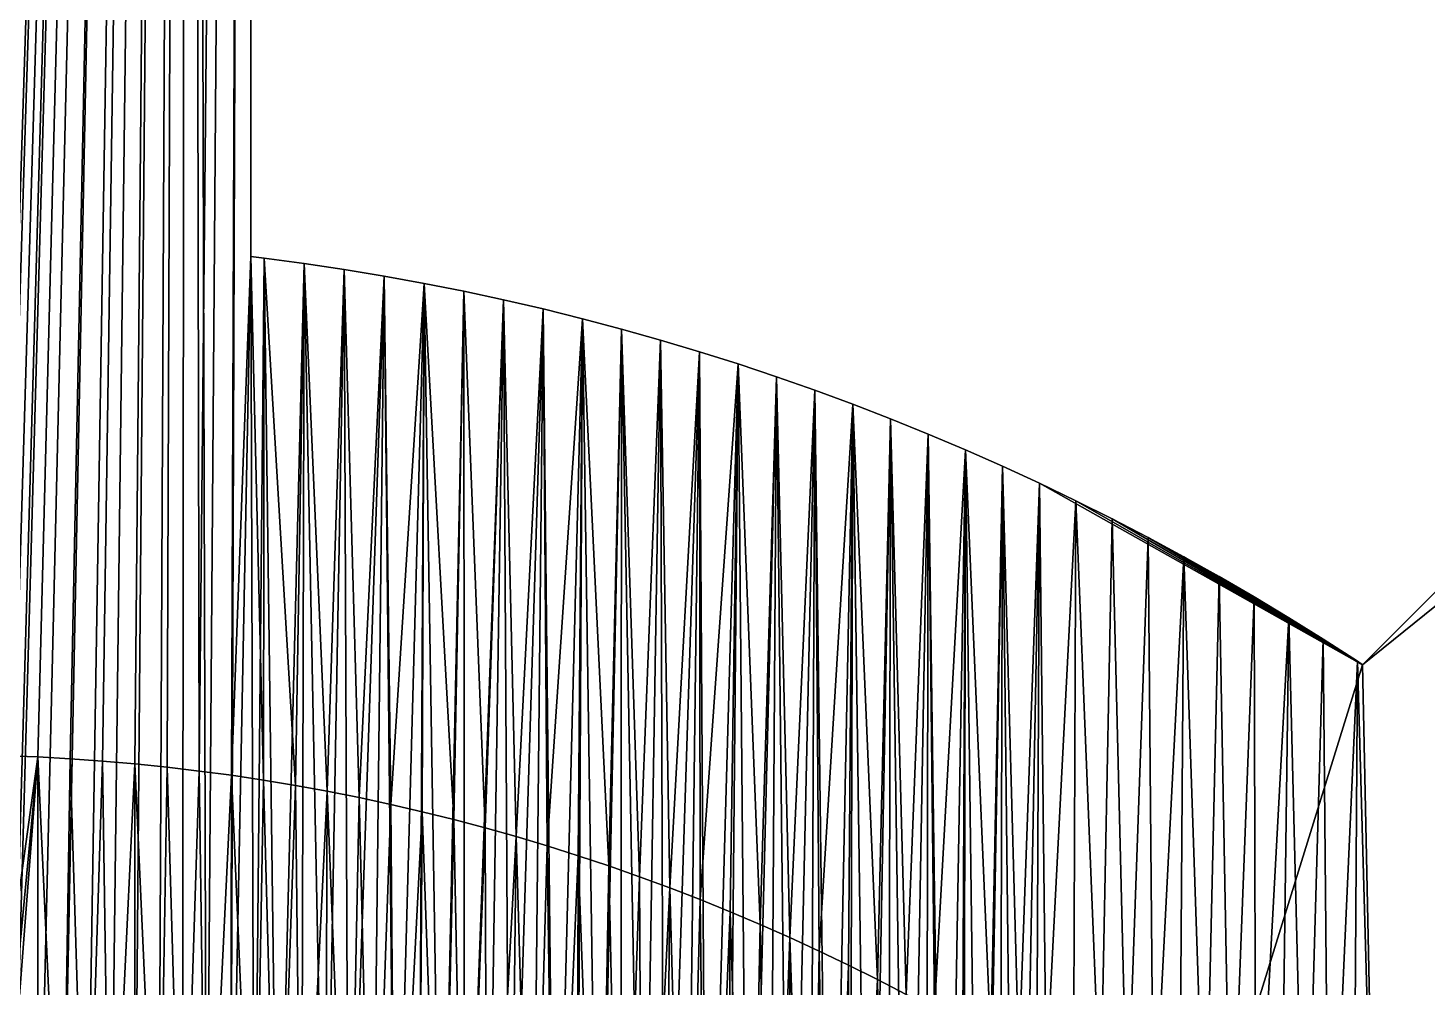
# Model space of a CAD drawing. Header units: metres. Extents: x -108 to 108, y 21 to 152.
# Drawn here: x 1.69 to 28.74, y 35.41 to 53.96 of the extents above; entities that cross this region are included whole.
import ezdxf

# ---------------------------------------------------------------- set-up
doc = ezdxf.new("R2010")
doc.units = ezdxf.units.M

msp = doc.modelspace()

# ---------------------------------------------------------------- meshes
at = {"layer": 'Layer0'}
mesh = msp.add_polyface(dxfattribs=at)
corners = [(0, 39.9), (0, 152.4), (0.627, 39.895), (4.787, 152.325), (1.253, 39.88), (1.88, 39.856), (2.505, 39.821), (3.131, 39.777), (3.755, 39.723), (4.378, 39.659), (5.001, 39.585), (6, 142.256), (9.569, 152.099), (5.622, 39.502), (8.941, 142.118), (13.401, 141.767), (14.342, 151.724), (17.847, 141.276), (19.101, 151.198), (22.276, 140.646), (23.841, 150.524), (26.683, 139.876), (28.557, 149.701), (31.063, 138.969), (33.245, 148.73), (35.413, 137.925), (37.9, 147.612), (39.728, 136.745), (42.518, 146.349), (6, 49.537), (6.242, 39.409), (6.254, 49.507), (6.86, 39.306), (7.031, 49.403), (7.477, 39.193), (7.806, 49.286), (8.091, 39.071), (8.579, 49.158), (8.704, 38.939), (9.35, 49.017)]
mesh.append_faces([[corners[k] for k in face] for face in [(0, 1, 2), (2, 3, 4), (4, 3, 5), (5, 3, 6), (6, 3, 7), (7, 3, 8), (8, 3, 9), (9, 3, 10), (10, 11, 13), (11, 12, 14), (14, 12, 15), (15, 16, 17), (17, 18, 19), (19, 20, 21), (21, 22, 23), (23, 24, 25), (25, 26, 27), (29, 13, 11)]], dxfattribs={"vtx0": -1, "vtx1": -1})
mesh.append_faces([[corners[k] for k in face] for face in [(10, 3, 11)]], dxfattribs={"vtx0": -1, "vtx1": -1, "vtx2": -1})
mesh.append_faces([[corners[k] for k in face] for face in [(2, 1, 3), (11, 3, 12), (15, 12, 16), (17, 16, 18), (19, 18, 20), (21, 20, 22), (23, 22, 24), (25, 24, 26), (27, 26, 28), (30, 29, 31), (32, 31, 33), (34, 33, 35), (36, 35, 37), (38, 37, 39)]], dxfattribs={"vtx0": -1, "vtx2": -1})
mesh = msp.add_polyface(dxfattribs=at)
corners = [(6, 49.537, 9.9), (6.063, 29.279, 9.9), (6.254, 49.507, 9.9), (27.498, 41.64, 9.9), (21.142, 21.142, 9.9), (100.691, 100.691, 9.9), (21.247, 45.151, 9.9), (21.953, 44.812, 9.9), (22.654, 44.462, 9.9), (23.35, 44.1, 9.9), (24.04, 43.728, 9.9), (24.724, 43.345, 9.9), (93.362, 107.505, 9.9), (93.407, 120.42, 9.9), (97.143, 117.426, 9.9), (100.784, 114.317, 9.9), (107.763, 107.763, 9.9), (104.325, 111.095, 9.9), (0, 152.4, 9.9), (0, 36.4, 9.9), (0.388, 36.349, 9.9), (4.787, 152.325, 9.9), (0.75, 36.199, 9.9), (1.061, 35.961, 9.9), (1.299, 35.65, 9.9), (1.449, 35.288, 9.9), (1.5, 34.9, 9.9), (1.877, 29.841, 9.9), (2.346, 29.808, 9.9), (2.814, 29.767, 9.9), (3.281, 29.719, 9.9), (3.747, 29.664, 9.9), (4.213, 29.602, 9.9), (4.677, 29.532, 9.9), (5.141, 29.455, 9.9), (6, 142.256, 9.9), (5.603, 29.37, 9.9), (81.66, 128.676, 9.9), (80.04, 117.775, 9.9), (83.7, 115.203, 9.9), (85.662, 126.047, 9.9), (87.277, 112.517, 9.9), (89.578, 123.294, 9.9), (90.768, 109.72, 9.9)]
mesh.append_faces([[corners[k] for k in face] for face in [(15, 16, 17)]], dxfattribs={"vtx0": -1})
mesh.append_faces([[corners[k] for k in face] for face in [(0, 1, 2), (6, 3, 7), (7, 3, 8), (8, 3, 9), (9, 3, 10), (10, 3, 11), (3, 5, 12), (13, 5, 14), (14, 5, 15), (18, 20, 21), (35, 36, 0), (42, 43, 13)]], dxfattribs={"vtx0": -1, "vtx1": -1})
mesh.append_faces([[corners[k] for k in face] for face in [(12, 5, 13), (21, 26, 27), (21, 34, 35)]], dxfattribs={"vtx0": -1, "vtx1": -1, "vtx2": -1})
mesh.append_faces([[corners[k] for k in face] for face in [(3, 4, 5), (15, 5, 16), (18, 19, 20), (21, 20, 22), (21, 22, 23), (21, 23, 24), (21, 24, 25), (21, 25, 26), (21, 27, 28), (21, 28, 29), (21, 29, 30), (21, 30, 31), (21, 31, 32), (21, 32, 33), (21, 33, 34), (35, 34, 36), (37, 38, 39), (40, 39, 41), (42, 41, 43), (13, 43, 12)]], dxfattribs={"vtx0": -1, "vtx2": -1})
mesh = msp.add_polyface(dxfattribs=at)
corners = [(39.728, 136.745), (42.518, 146.349), (44.004, 135.429), (47.094, 144.941), (48.236, 133.98), (51.624, 143.39), (52.42, 132.399), (56.102, 141.698), (56.553, 130.687), (60.525, 139.866), (60.63, 128.846), (64.889, 137.896), (64.648, 126.878), (68.601, 124.785), (69.188, 135.789), (72.487, 122.569), (73.419, 133.549), (76.301, 120.231), (77.578, 131.177), (80.04, 117.775), (81.66, 128.676), (83.7, 115.203), (85.662, 126.047), (87.277, 112.517), (89.578, 123.294), (90.768, 109.72), (93.407, 120.42), (93.362, 107.505), (27.767, 28.653), (27.498, 41.64), (28.214, 28.214), (107.763, 107.763), (97.143, 117.426), (100.784, 114.317), (104.325, 111.095)]
mesh.append_faces([[corners[k] for k in face] for face in [(31, 33, 34)]], dxfattribs={"vtx0": -1})
mesh.append_faces([[corners[k] for k in face] for face in [(0, 1, 2), (2, 3, 4), (4, 5, 6), (6, 7, 8), (8, 9, 10), (10, 11, 12), (12, 11, 13), (13, 14, 15), (15, 16, 17), (17, 18, 19), (19, 20, 21), (21, 22, 23), (23, 24, 25), (25, 26, 27), (28, 27, 30), (30, 27, 31)]], dxfattribs={"vtx0": -1, "vtx1": -1})
mesh.append_faces([[corners[k] for k in face] for face in [(31, 27, 26)]], dxfattribs={"vtx0": -1, "vtx1": -1, "vtx2": -1})
mesh.append_faces([[corners[k] for k in face] for face in [(2, 1, 3), (4, 3, 5), (6, 5, 7), (8, 7, 9), (10, 9, 11), (13, 11, 14), (15, 14, 16), (17, 16, 18), (19, 18, 20), (21, 20, 22), (23, 22, 24), (25, 24, 26), (28, 29, 27), (31, 26, 32), (31, 32, 33)]], dxfattribs={"vtx0": -1, "vtx2": -1})
mesh = msp.add_polyface(dxfattribs=at)
corners = [(6, 142.256), (6, 49.537, 9.9), (6, 49.537), (6, 142.256, 9.9)]
mesh.append_faces([[corners[k] for k in face] for face in [(0, 1, 2), (1, 0, 3)]], dxfattribs={"vtx0": -1})
mesh = msp.add_polyface(dxfattribs=at)
corners = [(107.763, 107.763, 9.9), (28.214, 28.214), (107.763, 107.763), (28.214, 28.214, 5.1), (21.142, 21.142, 5.1), (21.142, 21.142, 9.9), (100.691, 100.691, 9.9)]
mesh.append_faces([[corners[k] for k in face] for face in [(0, 1, 2), (5, 0, 6)]], dxfattribs={"vtx0": -1})
mesh.append_faces([[corners[k] for k in face] for face in [(1, 0, 3), (3, 0, 4), (4, 0, 5)]], dxfattribs={"vtx0": -1, "vtx1": -1})
mesh = msp.add_polyface(dxfattribs=at)
corners = [(27.498, 41.64, 9.9), (93.362, 107.505), (27.498, 41.64), (93.362, 107.505, 9.9)]
mesh.append_faces([[corners[k] for k in face] for face in [(0, 1, 2), (1, 0, 3)]], dxfattribs={"vtx0": -1})
mesh = msp.add_polyface(dxfattribs=at)
corners = [(0, 33.4, 9.9), (0, 29.9, 9.9), (0.47, 29.896, 9.9), (0.388, 33.451, 9.9), (0.75, 33.601, 9.9), (0.939, 29.885, 9.9), (1.061, 33.839, 9.9), (1.408, 29.867, 9.9), (1.299, 34.15, 9.9), (1.449, 34.512, 9.9), (1.877, 29.841, 9.9), (1.5, 34.9, 9.9), (6.063, 29.279, 9.9), (6, 49.537, 9.9), (5.603, 29.37, 9.9), (6.254, 49.507, 9.9), (6.522, 29.18, 9.9), (7.031, 49.403, 9.9), (6.98, 29.074, 9.9), (7.436, 28.961, 9.9), (7.806, 49.286, 9.9), (7.89, 28.84, 9.9), (8.579, 49.158, 9.9), (8.342, 28.713, 9.9), (8.792, 28.578, 9.9), (9.35, 49.017, 9.9), (9.24, 28.437, 9.9), (9.685, 28.288, 9.9), (10.119, 48.864, 9.9), (10.128, 28.132, 9.9), (10.885, 48.699, 9.9), (10.569, 27.97, 9.9), (11.007, 27.8, 9.9), (11.649, 48.522, 9.9), (11.442, 27.624, 9.9), (11.875, 27.441, 9.9), (12.41, 48.333, 9.9), (12.304, 27.251, 9.9), (12.731, 27.054, 9.9), (13.167, 48.132, 9.9), (13.154, 26.851, 9.9)]
mesh.append_faces([[corners[k] for k in face] for face in [(0, 2, 3), (3, 2, 4), (4, 5, 6), (6, 7, 8), (8, 7, 9), (9, 10, 11), (12, 13, 14), (15, 16, 17), (17, 19, 20), (20, 21, 22), (22, 24, 25), (25, 27, 28), (28, 29, 30), (30, 32, 33), (33, 35, 36), (36, 38, 39)]], dxfattribs={"vtx0": -1, "vtx1": -1})
mesh.append_faces([[corners[k] for k in face] for face in [(0, 1, 2), (4, 2, 5), (6, 5, 7), (9, 7, 10), (15, 12, 16), (17, 16, 18), (17, 18, 19), (20, 19, 21), (22, 21, 23), (22, 23, 24), (25, 24, 26), (25, 26, 27), (28, 27, 29), (30, 29, 31), (30, 31, 32), (33, 32, 34), (33, 34, 35), (36, 35, 37), (36, 37, 38), (39, 38, 40)]], dxfattribs={"vtx0": -1, "vtx2": -1})
mesh = msp.add_polyface(dxfattribs=at)
corners = [(5.622, 39.502), (6, 49.537), (6.242, 39.409), (6.254, 49.507), (6.86, 39.306), (7.031, 49.403), (7.477, 39.193), (7.806, 49.286), (8.091, 39.071), (8.579, 49.158), (8.704, 38.939), (9.35, 49.017), (9.314, 38.798), (9.923, 38.646), (10.119, 48.864), (10.529, 38.486), (10.885, 48.699), (11.132, 38.316), (11.649, 48.522), (11.732, 38.136), (12.41, 48.333), (12.33, 37.947), (12.924, 37.749), (13.167, 48.132), (13.516, 37.541), (13.922, 47.919), (14.104, 37.324), (14.673, 47.695), (14.688, 37.098), (15.42, 47.458), (15.269, 36.863), (15.846, 36.618), (16.164, 47.21), (16.419, 36.365), (16.903, 46.951), (16.989, 36.103), (17.639, 46.679), (17.554, 35.831), (18.114, 35.551), (18.37, 46.396)]
mesh.append_faces([[corners[k] for k in face] for face in [(0, 1, 2), (2, 3, 4), (4, 5, 6), (6, 7, 8), (8, 9, 10), (10, 11, 12), (12, 11, 13), (13, 14, 15), (15, 16, 17), (17, 18, 19), (19, 20, 21), (21, 20, 22), (22, 23, 24), (24, 25, 26), (26, 27, 28), (28, 29, 30), (30, 29, 31), (31, 32, 33), (33, 34, 35), (35, 36, 37), (37, 36, 38)]], dxfattribs={"vtx0": -1, "vtx1": -1})
mesh.append_faces([[corners[k] for k in face] for face in [(13, 11, 14), (15, 14, 16), (17, 16, 18), (19, 18, 20), (22, 20, 23), (24, 23, 25), (26, 25, 27), (28, 27, 29), (31, 29, 32), (33, 32, 34), (35, 34, 36), (38, 36, 39)]], dxfattribs={"vtx0": -1, "vtx2": -1})
mesh = msp.add_polyface(dxfattribs=at)
corners = [(6, 49.537, 9.9), (6.254, 49.507), (6, 49.537), (6.254, 49.507, 9.9)]
mesh.append_faces([[corners[k] for k in face] for face in [(0, 1, 2), (1, 0, 3)]], dxfattribs={"vtx0": -1})
mesh = msp.add_polyface(dxfattribs=at)
corners = [(6.254, 49.507, 9.9), (7.031, 49.403), (6.254, 49.507), (7.031, 49.403, 9.9)]
mesh.append_faces([[corners[k] for k in face] for face in [(0, 1, 2), (1, 0, 3)]], dxfattribs={"vtx0": -1})
mesh = msp.add_polyface(dxfattribs=at)
corners = [(7.031, 49.403, 9.9), (7.806, 49.286), (7.031, 49.403), (7.806, 49.286, 9.9)]
mesh.append_faces([[corners[k] for k in face] for face in [(0, 1, 2), (1, 0, 3)]], dxfattribs={"vtx0": -1})
mesh = msp.add_polyface(dxfattribs=at)
corners = [(7.806, 49.286, 9.9), (8.579, 49.158), (7.806, 49.286), (8.579, 49.158, 9.9)]
mesh.append_faces([[corners[k] for k in face] for face in [(0, 1, 2), (1, 0, 3)]], dxfattribs={"vtx0": -1})
mesh = msp.add_polyface(dxfattribs=at)
corners = [(8.579, 49.158, 9.9), (9.35, 49.017), (8.579, 49.158), (9.35, 49.017, 9.9)]
mesh.append_faces([[corners[k] for k in face] for face in [(0, 1, 2), (1, 0, 3)]], dxfattribs={"vtx0": -1})
mesh = msp.add_polyface(dxfattribs=at)
corners = [(9.35, 49.017, 9.9), (10.119, 48.864), (9.35, 49.017), (10.119, 48.864, 9.9)]
mesh.append_faces([[corners[k] for k in face] for face in [(0, 1, 2), (1, 0, 3)]], dxfattribs={"vtx0": -1})
mesh = msp.add_polyface(dxfattribs=at)
corners = [(10.119, 48.864, 9.9), (10.885, 48.699), (10.119, 48.864), (10.885, 48.699, 9.9)]
mesh.append_faces([[corners[k] for k in face] for face in [(0, 1, 2), (1, 0, 3)]], dxfattribs={"vtx0": -1})
mesh = msp.add_polyface(dxfattribs=at)
corners = [(10.885, 48.699, 9.9), (11.649, 48.522), (10.885, 48.699), (11.649, 48.522, 9.9)]
mesh.append_faces([[corners[k] for k in face] for face in [(0, 1, 2), (1, 0, 3)]], dxfattribs={"vtx0": -1})
mesh = msp.add_polyface(dxfattribs=at)
corners = [(11.649, 48.522, 9.9), (12.41, 48.333), (11.649, 48.522), (12.41, 48.333, 9.9)]
mesh.append_faces([[corners[k] for k in face] for face in [(0, 1, 2), (1, 0, 3)]], dxfattribs={"vtx0": -1})
mesh = msp.add_polyface(dxfattribs=at)
corners = [(12.41, 48.333, 9.9), (13.167, 48.132), (12.41, 48.333), (13.167, 48.132, 9.9)]
mesh.append_faces([[corners[k] for k in face] for face in [(0, 1, 2), (1, 0, 3)]], dxfattribs={"vtx0": -1})
mesh = msp.add_polyface(dxfattribs=at)
corners = [(13.167, 48.132, 9.9), (13.154, 26.851, 9.9), (13.574, 26.641, 9.9), (13.922, 47.919, 9.9), (13.991, 26.425, 9.9), (14.673, 47.695, 9.9), (14.404, 26.202, 9.9), (14.814, 25.972, 9.9), (15.42, 47.458, 9.9), (15.22, 25.736, 9.9), (15.623, 25.494, 9.9), (16.164, 47.21, 9.9), (16.021, 25.245, 9.9), (16.416, 24.991, 9.9), (16.903, 46.951, 9.9), (16.806, 24.73, 9.9), (17.193, 24.463, 9.9), (17.639, 46.679, 9.9), (17.575, 24.19, 9.9), (17.953, 23.911, 9.9), (18.37, 46.396, 9.9), (18.326, 23.626, 9.9), (18.695, 23.335, 9.9), (19.096, 46.102, 9.9), (19.059, 23.038, 9.9), (19.418, 22.736, 9.9), (19.818, 45.797, 9.9), (19.773, 22.428, 9.9), (20.123, 22.115, 9.9), (20.535, 45.48, 9.9), (20.468, 21.796, 9.9), (20.808, 21.472, 9.9), (21.247, 45.151, 9.9), (21.142, 21.142, 9.9), (27.498, 41.64, 9.9), (24.724, 43.345, 9.9), (25.401, 42.952, 9.9), (26.073, 42.547, 9.9), (26.738, 42.132, 9.9), (27.397, 41.707, 9.9)]
mesh.append_faces([[corners[k] for k in face] for face in [(38, 34, 39)]], dxfattribs={"vtx0": -1})
mesh.append_faces([[corners[k] for k in face] for face in [(0, 2, 3), (3, 4, 5), (5, 7, 8), (8, 10, 11), (11, 13, 14), (14, 16, 17), (17, 19, 20), (20, 22, 23), (23, 25, 26), (26, 28, 29), (29, 31, 32), (35, 34, 36), (36, 34, 37), (37, 34, 38)]], dxfattribs={"vtx0": -1, "vtx1": -1})
mesh.append_faces([[corners[k] for k in face] for face in [(32, 33, 34)]], dxfattribs={"vtx0": -1, "vtx1": -1, "vtx2": -1})
mesh.append_faces([[corners[k] for k in face] for face in [(0, 1, 2), (3, 2, 4), (5, 4, 6), (5, 6, 7), (8, 7, 9), (8, 9, 10), (11, 10, 12), (11, 12, 13), (14, 13, 15), (14, 15, 16), (17, 16, 18), (17, 18, 19), (20, 19, 21), (20, 21, 22), (23, 22, 24), (23, 24, 25), (26, 25, 27), (26, 27, 28), (29, 28, 30), (29, 30, 31), (32, 31, 33)]], dxfattribs={"vtx0": -1, "vtx2": -1})
mesh = msp.add_polyface(dxfattribs=at)
corners = [(13.167, 48.132, 9.9), (13.922, 47.919), (13.167, 48.132), (13.922, 47.919, 9.9)]
mesh.append_faces([[corners[k] for k in face] for face in [(0, 1, 2), (1, 0, 3)]], dxfattribs={"vtx0": -1})
mesh = msp.add_polyface(dxfattribs=at)
corners = [(13.922, 47.919, 9.9), (14.673, 47.695), (13.922, 47.919), (14.673, 47.695, 9.9)]
mesh.append_faces([[corners[k] for k in face] for face in [(0, 1, 2), (1, 0, 3)]], dxfattribs={"vtx0": -1})
mesh = msp.add_polyface(dxfattribs=at)
corners = [(14.673, 47.695, 9.9), (15.42, 47.458), (14.673, 47.695), (15.42, 47.458, 9.9)]
mesh.append_faces([[corners[k] for k in face] for face in [(0, 1, 2), (1, 0, 3)]], dxfattribs={"vtx0": -1})
mesh = msp.add_polyface(dxfattribs=at)
corners = [(15.42, 47.458, 9.9), (16.164, 47.21), (15.42, 47.458), (16.164, 47.21, 9.9)]
mesh.append_faces([[corners[k] for k in face] for face in [(0, 1, 2), (1, 0, 3)]], dxfattribs={"vtx0": -1})
mesh = msp.add_polyface(dxfattribs=at)
corners = [(16.164, 47.21, 9.9), (16.903, 46.951), (16.164, 47.21), (16.903, 46.951, 9.9)]
mesh.append_faces([[corners[k] for k in face] for face in [(0, 1, 2), (1, 0, 3)]], dxfattribs={"vtx0": -1})
mesh = msp.add_polyface(dxfattribs=at)
corners = [(16.903, 46.951, 9.9), (17.639, 46.679), (16.903, 46.951), (17.639, 46.679, 9.9)]
mesh.append_faces([[corners[k] for k in face] for face in [(0, 1, 2), (1, 0, 3)]], dxfattribs={"vtx0": -1})
mesh = msp.add_polyface(dxfattribs=at)
corners = [(17.639, 46.679, 9.9), (18.37, 46.396), (17.639, 46.679), (18.37, 46.396, 9.9)]
mesh.append_faces([[corners[k] for k in face] for face in [(0, 1, 2), (1, 0, 3)]], dxfattribs={"vtx0": -1})
mesh = msp.add_polyface(dxfattribs=at)
corners = [(18.114, 35.551), (18.37, 46.396), (18.67, 35.262), (19.096, 46.102), (19.222, 34.965), (19.818, 45.797), (19.769, 34.658), (20.311, 34.344), (20.535, 45.48), (20.848, 34.02), (21.247, 45.151), (21.379, 33.689), (21.953, 44.812), (21.906, 33.349), (22.427, 33.001), (22.654, 44.462), (22.943, 32.644), (23.35, 44.1), (23.453, 32.28), (24.04, 43.728), (23.957, 31.907), (24.455, 31.527), (24.724, 43.345), (24.947, 31.139), (25.401, 42.952), (25.433, 30.743), (26.073, 42.547), (25.913, 30.34), (26.386, 29.929), (26.738, 42.132), (26.853, 29.511), (27.397, 41.707), (27.313, 29.086), (27.767, 28.653), (27.498, 41.64)]
mesh.append_faces([[corners[k] for k in face] for face in [(0, 1, 2), (2, 3, 4), (4, 5, 6), (6, 5, 7), (7, 8, 9), (9, 10, 11), (11, 12, 13), (13, 12, 14), (14, 15, 16), (16, 17, 18), (18, 19, 20), (20, 19, 21), (21, 22, 23), (23, 24, 25), (25, 26, 27), (27, 26, 28), (28, 29, 30), (30, 31, 32), (32, 31, 33)]], dxfattribs={"vtx0": -1, "vtx1": -1})
mesh.append_faces([[corners[k] for k in face] for face in [(2, 1, 3), (4, 3, 5), (7, 5, 8), (9, 8, 10), (11, 10, 12), (14, 12, 15), (16, 15, 17), (18, 17, 19), (21, 19, 22), (23, 22, 24), (25, 24, 26), (28, 26, 29), (30, 29, 31), (33, 31, 34)]], dxfattribs={"vtx0": -1, "vtx2": -1})
mesh = msp.add_polyface(dxfattribs=at)
corners = [(18.37, 46.396, 9.9), (19.096, 46.102), (18.37, 46.396), (19.096, 46.102, 9.9)]
mesh.append_faces([[corners[k] for k in face] for face in [(0, 1, 2), (1, 0, 3)]], dxfattribs={"vtx0": -1})
mesh = msp.add_polyface(dxfattribs=at)
corners = [(19.096, 46.102, 9.9), (19.818, 45.797), (19.096, 46.102), (19.818, 45.797, 9.9)]
mesh.append_faces([[corners[k] for k in face] for face in [(0, 1, 2), (1, 0, 3)]], dxfattribs={"vtx0": -1})
mesh = msp.add_polyface(dxfattribs=at)
corners = [(19.818, 45.797, 9.9), (20.535, 45.48), (19.818, 45.797), (20.535, 45.48, 9.9)]
mesh.append_faces([[corners[k] for k in face] for face in [(0, 1, 2), (1, 0, 3)]], dxfattribs={"vtx0": -1})
mesh = msp.add_polyface(dxfattribs=at)
corners = [(20.535, 45.48, 9.9), (21.247, 45.151), (20.535, 45.48), (21.247, 45.151, 9.9)]
mesh.append_faces([[corners[k] for k in face] for face in [(0, 1, 2), (1, 0, 3)]], dxfattribs={"vtx0": -1})
mesh = msp.add_polyface(dxfattribs=at)
corners = [(21.247, 45.151, 9.9), (21.953, 44.812), (21.247, 45.151), (21.953, 44.812, 9.9)]
mesh.append_faces([[corners[k] for k in face] for face in [(0, 1, 2), (1, 0, 3)]], dxfattribs={"vtx0": -1})
mesh = msp.add_polyface(dxfattribs=at)
corners = [(21.953, 44.812, 9.9), (22.654, 44.462), (21.953, 44.812), (22.654, 44.462, 9.9)]
mesh.append_faces([[corners[k] for k in face] for face in [(0, 1, 2), (1, 0, 3)]], dxfattribs={"vtx0": -1})
mesh = msp.add_polyface(dxfattribs=at)
corners = [(22.654, 44.462, 9.9), (23.35, 44.1), (22.654, 44.462), (23.35, 44.1, 9.9)]
mesh.append_faces([[corners[k] for k in face] for face in [(0, 1, 2), (1, 0, 3)]], dxfattribs={"vtx0": -1})
mesh = msp.add_polyface(dxfattribs=at)
corners = [(23.35, 44.1, 9.9), (24.04, 43.728), (23.35, 44.1), (24.04, 43.728, 9.9)]
mesh.append_faces([[corners[k] for k in face] for face in [(0, 1, 2), (1, 0, 3)]], dxfattribs={"vtx0": -1})
mesh = msp.add_polyface(dxfattribs=at)
corners = [(24.04, 43.728, 9.9), (24.724, 43.345), (24.04, 43.728), (24.724, 43.345, 9.9)]
mesh.append_faces([[corners[k] for k in face] for face in [(0, 1, 2), (1, 0, 3)]], dxfattribs={"vtx0": -1})
mesh = msp.add_polyface(dxfattribs=at)
corners = [(24.724, 43.345, 9.9), (25.401, 42.952), (24.724, 43.345), (25.401, 42.952, 9.9)]
mesh.append_faces([[corners[k] for k in face] for face in [(0, 1, 2), (1, 0, 3)]], dxfattribs={"vtx0": -1})
mesh = msp.add_polyface(dxfattribs=at)
corners = [(25.401, 42.952, 9.9), (26.073, 42.547), (25.401, 42.952), (26.073, 42.547, 9.9)]
mesh.append_faces([[corners[k] for k in face] for face in [(0, 1, 2), (1, 0, 3)]], dxfattribs={"vtx0": -1})
mesh = msp.add_polyface(dxfattribs=at)
corners = [(26.073, 42.547, 9.9), (26.738, 42.132), (26.073, 42.547), (26.738, 42.132, 9.9)]
mesh.append_faces([[corners[k] for k in face] for face in [(0, 1, 2), (1, 0, 3)]], dxfattribs={"vtx0": -1})
mesh = msp.add_polyface(dxfattribs=at)
corners = [(26.738, 42.132, 9.9), (27.397, 41.707), (26.738, 42.132), (27.397, 41.707, 9.9)]
mesh.append_faces([[corners[k] for k in face] for face in [(0, 1, 2), (1, 0, 3)]], dxfattribs={"vtx0": -1})
mesh = msp.add_polyface(dxfattribs=at)
corners = [(27.397, 41.707, 9.9), (27.498, 41.64), (27.397, 41.707), (27.498, 41.64, 9.9)]
mesh.append_faces([[corners[k] for k in face] for face in [(0, 1, 2), (1, 0, 3)]], dxfattribs={"vtx0": -1})
mesh = msp.add_polyface(dxfattribs=at)
corners = [(-27.767, 28.653, 5.1), (-21.142, 21.142, 5.1), (-28.214, 28.214, 5.1), (-27.313, 29.086, 5.1), (-26.853, 29.511, 5.1), (-26.386, 29.929, 5.1), (-25.913, 30.34, 5.1), (-25.433, 30.743, 5.1), (-24.947, 31.139, 5.1), (-24.455, 31.527, 5.1), (-23.957, 31.907, 5.1), (-23.453, 32.28, 5.1), (-22.943, 32.644, 5.1), (-22.427, 33.001, 5.1), (-21.906, 33.349, 5.1), (-21.379, 33.689, 5.1), (-20.848, 34.02, 5.1), (-20.808, 21.472, 5.1), (-20.311, 34.344, 5.1), (-20.468, 21.796, 5.1), (-20.123, 22.115, 5.1), (-19.769, 34.658, 5.1), (-19.773, 22.428, 5.1), (-19.418, 22.736, 5.1), (-19.222, 34.965, 5.1), (-19.059, 23.038, 5.1), (-18.67, 35.262, 5.1), (-18.695, 23.335, 5.1), (-18.326, 23.626, 5.1), (-18.114, 35.551, 5.1), (-17.953, 23.911, 5.1), (-17.554, 35.831, 5.1), (-17.575, 24.19, 5.1), (-17.193, 24.463, 5.1), (-16.989, 36.103, 5.1), (-16.806, 24.73, 5.1), (-16.419, 36.365, 5.1), (-16.416, 24.991, 5.1), (-15.846, 36.618, 5.1), (-16.021, 25.245, 5.1), (-15.623, 25.494, 5.1), (-15.269, 36.863, 5.1), (-15.22, 25.736, 5.1), (-14.688, 37.098, 5.1), (-14.814, 25.972, 5.1), (-14.404, 26.202, 5.1), (-14.104, 37.324, 5.1), (-13.991, 26.425, 5.1), (-13.516, 37.541, 5.1), (-13.574, 26.641, 5.1), (-13.154, 26.851, 5.1), (-12.924, 37.749, 5.1), (-12.731, 27.054, 5.1), (-12.33, 37.947, 5.1), (-12.304, 27.251, 5.1), (-11.732, 38.136, 5.1), (-11.875, 27.441, 5.1), (-11.442, 27.624, 5.1), (-11.132, 38.316, 5.1), (-11.007, 27.8, 5.1), (-10.529, 38.486, 5.1), (-10.569, 27.97, 5.1), (-10.128, 28.132, 5.1), (-9.923, 38.646, 5.1), (-9.685, 28.288, 5.1), (-9.314, 38.798, 5.1), (-9.24, 28.437, 5.1), (-8.704, 38.939, 5.1), (-8.792, 28.578, 5.1), (-8.342, 28.713, 5.1), (-8.091, 39.071, 5.1), (-7.89, 28.84, 5.1), (-7.477, 39.193, 5.1), (-7.436, 28.961, 5.1), (-6.86, 39.306, 5.1), (-6.98, 29.074, 5.1), (-6.522, 29.18, 5.1), (-6.242, 39.409, 5.1), (-6.063, 29.279, 5.1), (-5.622, 39.502, 5.1), (-5.603, 29.37, 5.1), (-5.001, 39.585, 5.1), (-5.141, 29.455, 5.1), (-4.677, 29.532, 5.1), (-4.378, 39.659, 5.1), (-4.213, 29.602, 5.1), (-3.755, 39.723, 5.1), (-3.747, 29.664, 5.1), (-3.131, 39.777, 5.1), (-3.281, 29.719, 5.1), (-2.814, 29.767, 5.1), (-2.505, 39.821, 5.1), (-2.346, 29.808, 5.1), (-1.88, 39.856, 5.1), (-1.877, 29.841, 5.1), (-1.253, 39.88, 5.1), (-1.5, 34.9, 5.1), (-1.449, 35.288, 5.1), (-1.299, 35.65, 5.1), (-1.061, 35.961, 5.1), (-0.627, 39.895, 5.1), (-0.75, 36.199, 5.1), (-0.388, 36.349, 5.1), (0, 39.9, 5.1), (0, 36.4, 5.1), (0.627, 39.895, 5.1), (0.388, 36.349, 5.1), (0.75, 36.199, 5.1), (1.253, 39.88, 5.1), (1.061, 35.961, 5.1), (1.299, 35.65, 5.1), (1.88, 39.856, 5.1), (1.449, 35.288, 5.1), (1.5, 34.9, 5.1), (1.877, 29.841, 5.1), (2.346, 29.808, 5.1), (2.505, 39.821, 5.1), (2.814, 29.767, 5.1), (3.131, 39.777, 5.1), (3.281, 29.719, 5.1), (3.755, 39.723, 5.1), (3.747, 29.664, 5.1), (4.213, 29.602, 5.1), (4.378, 39.659, 5.1), (4.677, 29.532, 5.1), (5.001, 39.585, 5.1), (5.141, 29.455, 5.1), (5.622, 39.502, 5.1), (5.603, 29.37, 5.1), (6.063, 29.279, 5.1), (6.242, 39.409, 5.1), (6.522, 29.18, 5.1), (6.86, 39.306, 5.1), (6.98, 29.074, 5.1), (7.477, 39.193, 5.1), (7.436, 28.961, 5.1), (7.89, 28.84, 5.1), (8.091, 39.071, 5.1), (8.342, 28.713, 5.1), (8.704, 38.939, 5.1), (8.792, 28.578, 5.1), (9.314, 38.798, 5.1), (9.24, 28.437, 5.1), (9.685, 28.288, 5.1), (9.923, 38.646, 5.1), (10.128, 28.132, 5.1), (10.529, 38.486, 5.1), (10.569, 27.97, 5.1), (11.132, 38.316, 5.1), (11.007, 27.8, 5.1), (11.442, 27.624, 5.1), (11.732, 38.136, 5.1), (11.875, 27.441, 5.1), (12.33, 37.947, 5.1), (12.304, 27.251, 5.1), (12.731, 27.054, 5.1), (12.924, 37.749, 5.1), (13.154, 26.851, 5.1), (13.516, 37.541, 5.1), (13.574, 26.641, 5.1), (14.104, 37.324, 5.1), (13.991, 26.425, 5.1), (14.404, 26.202, 5.1), (14.688, 37.098, 5.1), (14.814, 25.972, 5.1), (15.269, 36.863, 5.1), (15.22, 25.736, 5.1), (15.623, 25.494, 5.1), (15.846, 36.618, 5.1), (16.021, 25.245, 5.1), (16.419, 36.365, 5.1), (16.416, 24.991, 5.1), (16.806, 24.73, 5.1), (16.989, 36.103, 5.1), (17.193, 24.463, 5.1), (17.554, 35.831, 5.1), (17.575, 24.19, 5.1), (18.114, 35.551, 5.1), (17.953, 23.911, 5.1), (18.326, 23.626, 5.1), (18.67, 35.262, 5.1), (18.695, 23.335, 5.1), (19.222, 34.965, 5.1), (19.059, 23.038, 5.1), (19.418, 22.736, 5.1), (19.769, 34.658, 5.1), (19.773, 22.428, 5.1), (20.311, 34.344, 5.1), (20.123, 22.115, 5.1), (20.468, 21.796, 5.1), (20.848, 34.02, 5.1), (20.808, 21.472, 5.1), (21.142, 21.142, 5.1), (21.379, 33.689, 5.1), (28.214, 28.214, 5.1), (21.906, 33.349, 5.1), (22.427, 33.001, 5.1), (22.943, 32.644, 5.1), (23.453, 32.28, 5.1), (23.957, 31.907, 5.1), (24.455, 31.527, 5.1), (24.947, 31.139, 5.1), (25.433, 30.743, 5.1), (25.913, 30.34, 5.1), (26.386, 29.929, 5.1), (26.853, 29.511, 5.1), (27.313, 29.086, 5.1), (27.767, 28.653, 5.1), (-1.408, 29.867, 5.1), (-1.449, 34.512, 5.1), (-1.299, 34.15, 5.1), (-0.939, 29.885, 5.1), (-1.061, 33.839, 5.1), (-0.75, 33.601, 5.1), (-0.47, 29.896, 5.1), (-0.388, 33.451, 5.1), (0, 29.9, 5.1), (0, 33.4, 5.1), (0.47, 29.896, 5.1), (0.388, 33.451, 5.1), (0.75, 33.601, 5.1), (0.939, 29.885, 5.1), (1.061, 33.839, 5.1), (1.408, 29.867, 5.1), (1.299, 34.15, 5.1), (1.449, 34.512, 5.1)]
mesh.append_faces([[corners[k] for k in face] for face in [(0, 1, 2), (194, 206, 207)]], dxfattribs={"vtx0": -1})
mesh.append_faces([[corners[k] for k in face] for face in [(1, 16, 17), (17, 18, 19), (19, 18, 20), (20, 21, 22), (22, 21, 23), (23, 24, 25), (25, 26, 27), (27, 26, 28), (28, 29, 30), (30, 31, 32), (32, 31, 33), (33, 34, 35), (35, 36, 37), (37, 38, 39), (39, 38, 40), (40, 41, 42), (42, 43, 44), (44, 43, 45), (45, 46, 47), (47, 48, 49), (49, 48, 50), (50, 51, 52), (52, 53, 54), (54, 55, 56), (56, 55, 57), (57, 58, 59), (59, 60, 61), (61, 60, 62), (62, 63, 64), (64, 65, 66), (66, 67, 68), (68, 67, 69), (69, 70, 71), (71, 72, 73), (73, 74, 75), (75, 74, 76), (76, 77, 78), (78, 79, 80), (80, 81, 82), (82, 81, 83), (83, 84, 85), (85, 86, 87), (87, 88, 89), (89, 88, 90), (90, 91, 92), (92, 93, 94), (96, 95, 97), (97, 95, 98), (98, 95, 99), (99, 100, 101), (101, 100, 102), (102, 103, 104), (104, 105, 106), (106, 105, 107), (107, 108, 109), (109, 108, 110), (110, 111, 112), (112, 111, 113), (114, 111, 115), (115, 116, 117), (117, 118, 119), (119, 120, 121), (121, 120, 122), (122, 123, 124), (124, 125, 126), (126, 127, 128), (128, 127, 129), (129, 130, 131), (131, 132, 133), (133, 134, 135), (135, 134, 136), (136, 137, 138), (138, 139, 140), (140, 141, 142), (142, 141, 143), (143, 144, 145), (145, 146, 147), (147, 148, 149), (149, 148, 150), (150, 151, 152), (152, 153, 154), (154, 153, 155), (155, 156, 157), (157, 158, 159), (159, 160, 161), (161, 160, 162), (162, 163, 164), (164, 165, 166), (166, 165, 167), (167, 168, 169), (169, 170, 171), (171, 170, 172), (172, 173, 174), (174, 175, 176), (176, 177, 178), (178, 177, 179), (179, 180, 181), (181, 182, 183), (183, 182, 184), (184, 185, 186), (186, 187, 188), (188, 187, 189), (189, 190, 191), (191, 190, 192), (192, 193, 194), (208, 210, 211), (211, 213, 214), (214, 215, 216), (216, 217, 218), (218, 220, 221), (221, 222, 223), (223, 225, 114)]], dxfattribs={"vtx0": -1, "vtx1": -1})
mesh.append_faces([[corners[k] for k in face] for face in [(94, 95, 96), (113, 111, 114)]], dxfattribs={"vtx0": -1, "vtx1": -1, "vtx2": -1})
mesh.append_faces([[corners[k] for k in face] for face in [(1, 0, 3), (1, 3, 4), (1, 4, 5), (1, 5, 6), (1, 6, 7), (1, 7, 8), (1, 8, 9), (1, 9, 10), (1, 10, 11), (1, 11, 12), (1, 12, 13), (1, 13, 14), (1, 14, 15), (1, 15, 16), (17, 16, 18), (20, 18, 21), (23, 21, 24), (25, 24, 26), (28, 26, 29), (30, 29, 31), (33, 31, 34), (35, 34, 36), (37, 36, 38), (40, 38, 41), (42, 41, 43), (45, 43, 46), (47, 46, 48), (50, 48, 51), (52, 51, 53), (54, 53, 55), (57, 55, 58), (59, 58, 60), (62, 60, 63), (64, 63, 65), (66, 65, 67), (69, 67, 70), (71, 70, 72), (73, 72, 74), (76, 74, 77), (78, 77, 79), (80, 79, 81), (83, 81, 84), (85, 84, 86), (87, 86, 88), (90, 88, 91), (92, 91, 93), (94, 93, 95), (99, 95, 100), (102, 100, 103), (104, 103, 105), (107, 105, 108), (110, 108, 111), (115, 111, 116), (117, 116, 118), (119, 118, 120), (122, 120, 123), (124, 123, 125), (126, 125, 127), (129, 127, 130), (131, 130, 132), (133, 132, 134), (136, 134, 137), (138, 137, 139), (140, 139, 141), (143, 141, 144), (145, 144, 146), (147, 146, 148), (150, 148, 151), (152, 151, 153), (155, 153, 156), (157, 156, 158), (159, 158, 160), (162, 160, 163), (164, 163, 165), (167, 165, 168), (169, 168, 170), (172, 170, 173), (174, 173, 175), (176, 175, 177), (179, 177, 180), (181, 180, 182), (184, 182, 185), (186, 185, 187), (189, 187, 190), (192, 190, 193), (194, 193, 195), (194, 195, 196), (194, 196, 197), (194, 197, 198), (194, 198, 199), (194, 199, 200), (194, 200, 201), (194, 201, 202), (194, 202, 203), (194, 203, 204), (194, 204, 205), (194, 205, 206), (96, 208, 94), (208, 96, 209), (208, 209, 210), (211, 210, 212), (211, 212, 213), (214, 213, 215), (216, 215, 217), (218, 217, 219), (218, 219, 220), (221, 220, 222), (223, 222, 224), (223, 224, 225), (114, 225, 113)]], dxfattribs={"vtx0": -1, "vtx2": -1})
mesh = msp.add_polyface(dxfattribs=at)
corners = [(1.88, 39.856, 5.1), (1.253, 39.88), (1.88, 39.856), (1.253, 39.88, 5.1)]
mesh.append_faces([[corners[k] for k in face] for face in [(0, 1, 2), (1, 0, 3)]], dxfattribs={"vtx0": -1})
mesh = msp.add_polyface(dxfattribs=at)
corners = [(2.505, 39.821, 5.1), (1.88, 39.856), (2.505, 39.821), (1.88, 39.856, 5.1)]
mesh.append_faces([[corners[k] for k in face] for face in [(0, 1, 2), (1, 0, 3)]], dxfattribs={"vtx0": -1})
mesh = msp.add_polyface(dxfattribs=at)
corners = [(3.131, 39.777, 5.1), (2.505, 39.821), (3.131, 39.777), (2.505, 39.821, 5.1)]
mesh.append_faces([[corners[k] for k in face] for face in [(0, 1, 2), (1, 0, 3)]], dxfattribs={"vtx0": -1})
mesh = msp.add_polyface(dxfattribs=at)
corners = [(3.755, 39.723, 5.1), (3.131, 39.777), (3.755, 39.723), (3.131, 39.777, 5.1)]
mesh.append_faces([[corners[k] for k in face] for face in [(0, 1, 2), (1, 0, 3)]], dxfattribs={"vtx0": -1})
mesh = msp.add_polyface(dxfattribs=at)
corners = [(4.378, 39.659, 5.1), (3.755, 39.723), (4.378, 39.659), (3.755, 39.723, 5.1)]
mesh.append_faces([[corners[k] for k in face] for face in [(0, 1, 2), (1, 0, 3)]], dxfattribs={"vtx0": -1})
mesh = msp.add_polyface(dxfattribs=at)
corners = [(5.001, 39.585, 5.1), (4.378, 39.659), (5.001, 39.585), (4.378, 39.659, 5.1)]
mesh.append_faces([[corners[k] for k in face] for face in [(0, 1, 2), (1, 0, 3)]], dxfattribs={"vtx0": -1})
mesh = msp.add_polyface(dxfattribs=at)
corners = [(5.622, 39.502, 5.1), (5.001, 39.585), (5.622, 39.502), (5.001, 39.585, 5.1)]
mesh.append_faces([[corners[k] for k in face] for face in [(0, 1, 2), (1, 0, 3)]], dxfattribs={"vtx0": -1})
mesh = msp.add_polyface(dxfattribs=at)
corners = [(6.242, 39.409, 5.1), (5.622, 39.502), (6.242, 39.409), (5.622, 39.502, 5.1)]
mesh.append_faces([[corners[k] for k in face] for face in [(0, 1, 2), (1, 0, 3)]], dxfattribs={"vtx0": -1})
mesh = msp.add_polyface(dxfattribs=at)
corners = [(6.86, 39.306, 5.1), (6.242, 39.409), (6.86, 39.306), (6.242, 39.409, 5.1)]
mesh.append_faces([[corners[k] for k in face] for face in [(0, 1, 2), (1, 0, 3)]], dxfattribs={"vtx0": -1})
mesh = msp.add_polyface(dxfattribs=at)
corners = [(7.477, 39.193, 5.1), (6.86, 39.306), (7.477, 39.193), (6.86, 39.306, 5.1)]
mesh.append_faces([[corners[k] for k in face] for face in [(0, 1, 2), (1, 0, 3)]], dxfattribs={"vtx0": -1})
mesh = msp.add_polyface(dxfattribs=at)
corners = [(8.091, 39.071, 5.1), (7.477, 39.193), (8.091, 39.071), (7.477, 39.193, 5.1)]
mesh.append_faces([[corners[k] for k in face] for face in [(0, 1, 2), (1, 0, 3)]], dxfattribs={"vtx0": -1})
mesh = msp.add_polyface(dxfattribs=at)
corners = [(8.704, 38.939, 5.1), (8.091, 39.071), (8.704, 38.939), (8.091, 39.071, 5.1)]
mesh.append_faces([[corners[k] for k in face] for face in [(0, 1, 2), (1, 0, 3)]], dxfattribs={"vtx0": -1})
mesh = msp.add_polyface(dxfattribs=at)
corners = [(9.314, 38.798, 5.1), (8.704, 38.939), (9.314, 38.798), (8.704, 38.939, 5.1)]
mesh.append_faces([[corners[k] for k in face] for face in [(0, 1, 2), (1, 0, 3)]], dxfattribs={"vtx0": -1})
mesh = msp.add_polyface(dxfattribs=at)
corners = [(9.923, 38.646, 5.1), (9.314, 38.798), (9.923, 38.646), (9.314, 38.798, 5.1)]
mesh.append_faces([[corners[k] for k in face] for face in [(0, 1, 2), (1, 0, 3)]], dxfattribs={"vtx0": -1})
mesh = msp.add_polyface(dxfattribs=at)
corners = [(10.529, 38.486, 5.1), (9.923, 38.646), (10.529, 38.486), (9.923, 38.646, 5.1)]
mesh.append_faces([[corners[k] for k in face] for face in [(0, 1, 2), (1, 0, 3)]], dxfattribs={"vtx0": -1})
mesh = msp.add_polyface(dxfattribs=at)
corners = [(11.132, 38.316, 5.1), (10.529, 38.486), (11.132, 38.316), (10.529, 38.486, 5.1)]
mesh.append_faces([[corners[k] for k in face] for face in [(0, 1, 2), (1, 0, 3)]], dxfattribs={"vtx0": -1})
mesh = msp.add_polyface(dxfattribs=at)
corners = [(11.732, 38.136, 5.1), (11.132, 38.316), (11.732, 38.136), (11.132, 38.316, 5.1)]
mesh.append_faces([[corners[k] for k in face] for face in [(0, 1, 2), (1, 0, 3)]], dxfattribs={"vtx0": -1})
mesh = msp.add_polyface(dxfattribs=at)
corners = [(12.33, 37.947, 5.1), (11.732, 38.136), (12.33, 37.947), (11.732, 38.136, 5.1)]
mesh.append_faces([[corners[k] for k in face] for face in [(0, 1, 2), (1, 0, 3)]], dxfattribs={"vtx0": -1})
mesh = msp.add_polyface(dxfattribs=at)
corners = [(12.924, 37.749, 5.1), (12.33, 37.947), (12.924, 37.749), (12.33, 37.947, 5.1)]
mesh.append_faces([[corners[k] for k in face] for face in [(0, 1, 2), (1, 0, 3)]], dxfattribs={"vtx0": -1})
mesh = msp.add_polyface(dxfattribs=at)
corners = [(13.516, 37.541, 5.1), (12.924, 37.749), (13.516, 37.541), (12.924, 37.749, 5.1)]
mesh.append_faces([[corners[k] for k in face] for face in [(0, 1, 2), (1, 0, 3)]], dxfattribs={"vtx0": -1})
mesh = msp.add_polyface(dxfattribs=at)
corners = [(14.104, 37.324, 5.1), (13.516, 37.541), (14.104, 37.324), (13.516, 37.541, 5.1)]
mesh.append_faces([[corners[k] for k in face] for face in [(0, 1, 2), (1, 0, 3)]], dxfattribs={"vtx0": -1})
mesh = msp.add_polyface(dxfattribs=at)
corners = [(14.688, 37.098, 5.1), (14.104, 37.324), (14.688, 37.098), (14.104, 37.324, 5.1)]
mesh.append_faces([[corners[k] for k in face] for face in [(0, 1, 2), (1, 0, 3)]], dxfattribs={"vtx0": -1})
mesh = msp.add_polyface(dxfattribs=at)
corners = [(15.269, 36.863, 5.1), (14.688, 37.098), (15.269, 36.863), (14.688, 37.098, 5.1)]
mesh.append_faces([[corners[k] for k in face] for face in [(0, 1, 2), (1, 0, 3)]], dxfattribs={"vtx0": -1})
mesh = msp.add_polyface(dxfattribs=at)
corners = [(15.846, 36.618, 5.1), (15.269, 36.863), (15.846, 36.618), (15.269, 36.863, 5.1)]
mesh.append_faces([[corners[k] for k in face] for face in [(0, 1, 2), (1, 0, 3)]], dxfattribs={"vtx0": -1})
mesh = msp.add_polyface(dxfattribs=at)
corners = [(16.419, 36.365, 5.1), (15.846, 36.618), (16.419, 36.365), (15.846, 36.618, 5.1)]
mesh.append_faces([[corners[k] for k in face] for face in [(0, 1, 2), (1, 0, 3)]], dxfattribs={"vtx0": -1})
mesh = msp.add_polyface(dxfattribs=at)
corners = [(16.989, 36.103, 5.1), (16.419, 36.365), (16.989, 36.103), (16.419, 36.365, 5.1)]
mesh.append_faces([[corners[k] for k in face] for face in [(0, 1, 2), (1, 0, 3)]], dxfattribs={"vtx0": -1})
mesh = msp.add_polyface(dxfattribs=at)
corners = [(17.554, 35.831, 5.1), (16.989, 36.103), (17.554, 35.831), (16.989, 36.103, 5.1)]
mesh.append_faces([[corners[k] for k in face] for face in [(0, 1, 2), (1, 0, 3)]], dxfattribs={"vtx0": -1})
mesh = msp.add_polyface(dxfattribs=at)
corners = [(18.114, 35.551, 5.1), (17.554, 35.831), (18.114, 35.551), (17.554, 35.831, 5.1)]
mesh.append_faces([[corners[k] for k in face] for face in [(0, 1, 2), (1, 0, 3)]], dxfattribs={"vtx0": -1})
mesh = msp.add_polyface(dxfattribs=at)
corners = [(18.67, 35.262, 5.1), (18.114, 35.551), (18.67, 35.262), (18.114, 35.551, 5.1)]
mesh.append_faces([[corners[k] for k in face] for face in [(0, 1, 2), (1, 0, 3)]], dxfattribs={"vtx0": -1})

doc.saveas('drawing.dxf')
